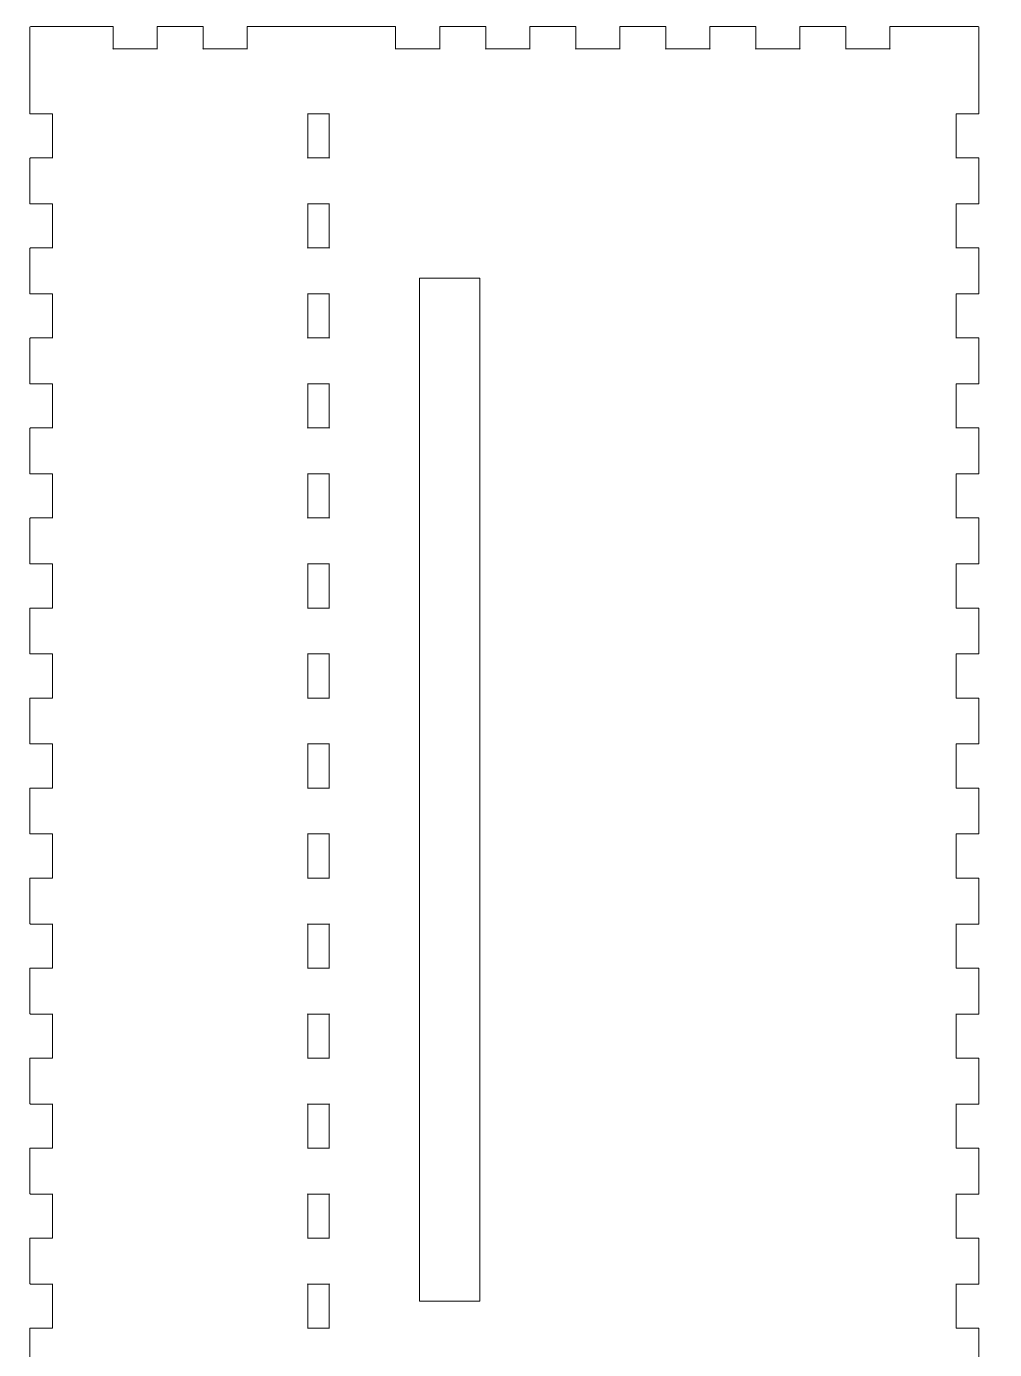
# Model space of a CAD drawing. Header units: millimetres. Extents: x -310 to 351, y -224 to 440.
# Drawn here: x -310 to -105.8, y -63.3 to 215.9 of the extents above; entities that cross this region are included whole.
import ezdxf

# ---------------------------------------------------------------- set-up
doc = ezdxf.new("R2010")
doc.units = ezdxf.units.MM
doc.header["$MEASUREMENT"] = 0
doc.layers.add('Layer 1', color=7, linetype='Continuous')

msp = doc.modelspace()

# ---------------------------------------------------------------- linework, layer by layer
at = {"layer": 'Layer 1', "color": 1, "lineweight": 9}
for points in [[(-309.3008, 215.8271), (-309.3008, 215.8271), (-309.3008, 211.0771), (-309.3008, 211.0771)], [(-309.2008, 215.9271), (-309.2008, 215.9271), (-304.4508, 215.9271), (-304.4508, 215.9271)], [(-250.8008, 215.9271), (-250.8008, 215.9271), (-246.0508, 215.9271), (-246.0508, 215.9271)], [(-113.9508, 215.9271), (-113.9508, 215.9271), (-109.2008, 215.9271), (-109.2008, 215.9271)], [(-227.0799, 162.7803), (-227.0799, 162.7803), (-214.3799, 162.7803), (-214.3799, 162.7803)], [(-227.0799, -53.1197), (-227.0799, -53.1197), (-227.0799, 162.7803), (-227.0799, 162.7803)], [(-214.3799, 162.7803), (-214.3799, 162.7803), (-214.3799, -53.1197), (-214.3799, -53.1197)], [(-214.3799, -53.1197), (-214.3799, -53.1197), (-227.0799, -53.1197), (-227.0799, -53.1197)]]:
    msp.add_open_spline(points, degree=3, dxfattribs=at)
for points, knots in [([(-250.8008, 215.9271), (-250.8008, 215.9271), (-263.3758, 215.9271), (-263.3758, 215.9271), (-263.4308, 215.9271), (-263.4758, 215.8821), (-263.4758, 215.8271), (-263.4758, 215.8271), (-263.4758, 211.1771), (-263.4758, 211.1771), (-263.4758, 211.0771), (-263.3758, 211.1771), (-263.4758, 211.1771), (-263.4758, 211.1771), (-272.7758, 211.1771), (-272.7758, 211.1771), (-272.8758, 211.1771), (-272.7758, 211.0771), (-272.7758, 211.1771), (-272.7758, 211.1771), (-272.7758, 215.8271), (-272.7758, 215.8271), (-272.7758, 215.8821), (-272.8208, 215.9271), (-272.8758, 215.9271), (-272.8758, 215.9271), (-282.3758, 215.9271), (-282.3758, 215.9271), (-282.4308, 215.9271), (-282.4758, 215.8821), (-282.4758, 215.8271), (-282.4758, 215.8271), (-282.4758, 211.1771), (-282.4758, 211.1771), (-282.4758, 211.0771), (-282.3758, 211.1771), (-282.4758, 211.1771), (-282.4758, 211.1771), (-291.7758, 211.1771), (-291.7758, 211.1771), (-291.8758, 211.1771), (-291.7758, 211.0771), (-291.7758, 211.1771), (-291.7758, 211.1771), (-291.7758, 215.8271), (-291.7758, 215.8271), (-291.7758, 215.8821), (-291.8208, 215.9271), (-291.8758, 215.9271), (-291.8758, 215.9271), (-304.4508, 215.9271), (-304.4508, 215.9271)], [0, 0, 0, 0, 0.05882353, 0.05882353, 0.05882353, 0.11764706, 0.11764706, 0.11764706, 0.17647059, 0.17647059, 0.17647059, 0.23529412, 0.23529412, 0.23529412, 0.29411765, 0.29411765, 0.29411765, 0.35294118, 0.35294118, 0.35294118, 0.41176471, 0.41176471, 0.41176471, 0.47058824, 0.47058824, 0.47058824, 0.52941176, 0.52941176, 0.52941176, 0.58823529, 0.58823529, 0.58823529, 0.64705882, 0.64705882, 0.64705882, 0.70588235, 0.70588235, 0.70588235, 0.76470588, 0.76470588, 0.76470588, 0.82352941, 0.82352941, 0.82352941, 0.88235294, 0.88235294, 0.88235294, 0.94117647, 0.94117647, 0.94117647, 1, 1, 1, 1]), ([(-113.9508, 215.9271), (-113.9508, 215.9271), (-127.7508, 215.9271), (-127.7508, 215.9271), (-127.8058, 215.9271), (-127.8508, 215.8821), (-127.8508, 215.8271), (-127.8508, 215.8271), (-127.8508, 211.1771), (-127.8508, 211.1771), (-127.8508, 211.0771), (-127.7508, 211.1771), (-127.8508, 211.1771), (-127.8508, 211.1771), (-137.1508, 211.1771), (-137.1508, 211.1771), (-137.2508, 211.1771), (-137.1508, 211.0771), (-137.1508, 211.1771), (-137.1508, 211.1771), (-137.1508, 215.8271), (-137.1508, 215.8271), (-137.1508, 215.8821), (-137.1958, 215.9271), (-137.2508, 215.9271), (-137.2508, 215.9271), (-146.7508, 215.9271), (-146.7508, 215.9271), (-146.8058, 215.9271), (-146.8508, 215.8821), (-146.8508, 215.8271), (-146.8508, 215.8271), (-146.8508, 211.1771), (-146.8508, 211.1771), (-146.8508, 211.0771), (-146.7508, 211.1771), (-146.8508, 211.1771), (-146.8508, 211.1771), (-156.1508, 211.1771), (-156.1508, 211.1771), (-156.2508, 211.1771), (-156.1508, 211.0771), (-156.1508, 211.1771), (-156.1508, 211.1771), (-156.1508, 215.8271), (-156.1508, 215.8271), (-156.1508, 215.8821), (-156.1958, 215.9271), (-156.2508, 215.9271), (-156.2508, 215.9271), (-165.7508, 215.9271), (-165.7508, 215.9271), (-165.8058, 215.9271), (-165.8508, 215.8821), (-165.8508, 215.8271), (-165.8508, 215.8271), (-165.8508, 211.1771), (-165.8508, 211.1771), (-165.8508, 211.0771), (-165.7508, 211.1771), (-165.8508, 211.1771), (-165.8508, 211.1771), (-175.1508, 211.1771), (-175.1508, 211.1771), (-175.2508, 211.1771), (-175.1508, 211.0771), (-175.1508, 211.1771), (-175.1508, 211.1771), (-175.1508, 215.8271), (-175.1508, 215.8271), (-175.1508, 215.8821), (-175.1958, 215.9271), (-175.2508, 215.9271), (-175.2508, 215.9271), (-184.7508, 215.9271), (-184.7508, 215.9271), (-184.8058, 215.9271), (-184.8508, 215.8821), (-184.8508, 215.8271), (-184.8508, 215.8271), (-184.8508, 211.1771), (-184.8508, 211.1771), (-184.8508, 211.0771), (-184.7508, 211.1771), (-184.8508, 211.1771), (-184.8508, 211.1771), (-194.1508, 211.1771), (-194.1508, 211.1771), (-194.2508, 211.1771), (-194.1508, 211.0771), (-194.1508, 211.1771), (-194.1508, 211.1771), (-194.1508, 215.8271), (-194.1508, 215.8271), (-194.1508, 215.8821), (-194.1958, 215.9271), (-194.2508, 215.9271), (-194.2508, 215.9271), (-203.7508, 215.9271), (-203.7508, 215.9271), (-203.8058, 215.9271), (-203.8508, 215.8821), (-203.8508, 215.8271), (-203.8508, 215.8271), (-203.8508, 211.1771), (-203.8508, 211.1771), (-203.8508, 211.0771), (-203.7508, 211.1771), (-203.8508, 211.1771), (-203.8508, 211.1771), (-213.1508, 211.1771), (-213.1508, 211.1771), (-213.2508, 211.1771), (-213.1508, 211.0771), (-213.1508, 211.1771), (-213.1508, 211.1771), (-213.1508, 215.8271), (-213.1508, 215.8271), (-213.1508, 215.8821), (-213.1958, 215.9271), (-213.2508, 215.9271), (-213.2508, 215.9271), (-222.7508, 215.9271), (-222.7508, 215.9271), (-222.8058, 215.9271), (-222.8508, 215.8821), (-222.8508, 215.8271), (-222.8508, 215.8271), (-222.8508, 211.1771), (-222.8508, 211.1771), (-222.8508, 211.0771), (-222.7508, 211.1771), (-222.8508, 211.1771), (-222.8508, 211.1771), (-232.1508, 211.1771), (-232.1508, 211.1771), (-232.2508, 211.1771), (-232.1508, 211.0771), (-232.1508, 211.1771), (-232.1508, 211.1771), (-232.1508, 215.8271), (-232.1508, 215.8271), (-232.1508, 215.8821), (-232.1958, 215.9271), (-232.2508, 215.9271), (-232.2508, 215.9271), (-246.0508, 215.9271), (-246.0508, 215.9271)], [0, 0, 0, 0, 0.02040816, 0.02040816, 0.02040816, 0.04081633, 0.04081633, 0.04081633, 0.06122449, 0.06122449, 0.06122449, 0.08163265, 0.08163265, 0.08163265, 0.10204082, 0.10204082, 0.10204082, 0.12244898, 0.12244898, 0.12244898, 0.14285714, 0.14285714, 0.14285714, 0.16326531, 0.16326531, 0.16326531, 0.18367347, 0.18367347, 0.18367347, 0.20408163, 0.20408163, 0.20408163, 0.2244898, 0.2244898, 0.2244898, 0.24489796, 0.24489796, 0.24489796, 0.26530612, 0.26530612, 0.26530612, 0.28571429, 0.28571429, 0.28571429, 0.30612245, 0.30612245, 0.30612245, 0.32653061, 0.32653061, 0.32653061, 0.34693878, 0.34693878, 0.34693878, 0.36734694, 0.36734694, 0.36734694, 0.3877551, 0.3877551, 0.3877551, 0.40816327, 0.40816327, 0.40816327, 0.42857143, 0.42857143, 0.42857143, 0.44897959, 0.44897959, 0.44897959, 0.46938776, 0.46938776, 0.46938776, 0.48979592, 0.48979592, 0.48979592, 0.51020408, 0.51020408, 0.51020408, 0.53061224, 0.53061224, 0.53061224, 0.55102041, 0.55102041, 0.55102041, 0.57142857, 0.57142857, 0.57142857, 0.59183673, 0.59183673, 0.59183673, 0.6122449, 0.6122449, 0.6122449, 0.63265306, 0.63265306, 0.63265306, 0.65306122, 0.65306122, 0.65306122, 0.67346939, 0.67346939, 0.67346939, 0.69387755, 0.69387755, 0.69387755, 0.71428571, 0.71428571, 0.71428571, 0.73469388, 0.73469388, 0.73469388, 0.75510204, 0.75510204, 0.75510204, 0.7755102, 0.7755102, 0.7755102, 0.79591837, 0.79591837, 0.79591837, 0.81632653, 0.81632653, 0.81632653, 0.83673469, 0.83673469, 0.83673469, 0.85714286, 0.85714286, 0.85714286, 0.87755102, 0.87755102, 0.87755102, 0.89795918, 0.89795918, 0.89795918, 0.91836735, 0.91836735, 0.91836735, 0.93877551, 0.93877551, 0.93877551, 0.95918367, 0.95918367, 0.95918367, 0.97959184, 0.97959184, 0.97959184, 1, 1, 1, 1]), ([(-109.1008, -91.4229), (-109.1008, -91.4229), (-109.1008, -77.9229), (-109.1008, -77.9229), (-109.1008, -77.8679), (-109.1458, -77.8229), (-109.2008, -77.8229), (-109.2008, -77.8229), (-113.8508, -77.8229), (-113.8508, -77.8229), (-113.9508, -77.8229), (-113.8508, -77.9229), (-113.8508, -77.8229), (-113.8508, -77.8229), (-113.8508, -68.5229), (-113.8508, -68.5229), (-113.8508, -68.4229), (-113.9508, -68.5229), (-113.8508, -68.5229), (-113.8508, -68.5229), (-109.2008, -68.5229), (-109.2008, -68.5229), (-109.1458, -68.5229), (-109.1008, -68.4779), (-109.1008, -68.4229), (-109.1008, -68.4229), (-109.1008, -58.9229), (-109.1008, -58.9229), (-109.1008, -58.8679), (-109.1458, -58.8229), (-109.2008, -58.8229), (-109.2008, -58.8229), (-113.8508, -58.8229), (-113.8508, -58.8229), (-113.9508, -58.8229), (-113.8508, -58.9229), (-113.8508, -58.8229), (-113.8508, -58.8229), (-113.8508, -49.5229), (-113.8508, -49.5229), (-113.8508, -49.4229), (-113.9508, -49.5229), (-113.8508, -49.5229), (-113.8508, -49.5229), (-109.2008, -49.5229), (-109.2008, -49.5229), (-109.1458, -49.5229), (-109.1008, -49.4779), (-109.1008, -49.4229), (-109.1008, -49.4229), (-109.1008, -39.9229), (-109.1008, -39.9229), (-109.1008, -39.8679), (-109.1458, -39.8229), (-109.2008, -39.8229), (-109.2008, -39.8229), (-113.8508, -39.8229), (-113.8508, -39.8229), (-113.9508, -39.8229), (-113.8508, -39.9229), (-113.8508, -39.8229), (-113.8508, -39.8229), (-113.8508, -30.5229), (-113.8508, -30.5229), (-113.8508, -30.4229), (-113.9508, -30.5229), (-113.8508, -30.5229), (-113.8508, -30.5229), (-109.2008, -30.5229), (-109.2008, -30.5229), (-109.1458, -30.5229), (-109.1008, -30.4779), (-109.1008, -30.4229), (-109.1008, -30.4229), (-109.1008, -20.9229), (-109.1008, -20.9229), (-109.1008, -20.8679), (-109.1458, -20.8229), (-109.2008, -20.8229), (-109.2008, -20.8229), (-113.8508, -20.8229), (-113.8508, -20.8229), (-113.9508, -20.8229), (-113.8508, -20.9229), (-113.8508, -20.8229), (-113.8508, -20.8229), (-113.8508, -11.5229), (-113.8508, -11.5229), (-113.8508, -11.4229), (-113.9508, -11.5229), (-113.8508, -11.5229), (-113.8508, -11.5229), (-109.2008, -11.5229), (-109.2008, -11.5229), (-109.1458, -11.5229), (-109.1008, -11.4779), (-109.1008, -11.4229), (-109.1008, -11.4229), (-109.1008, -1.9229), (-109.1008, -1.9229), (-109.1008, -1.8679), (-109.1458, -1.8229), (-109.2008, -1.8229), (-109.2008, -1.8229), (-113.8508, -1.8229), (-113.8508, -1.8229), (-113.9508, -1.8229), (-113.8508, -1.9229), (-113.8508, -1.8229), (-113.8508, -1.8229), (-113.8508, 7.4771), (-113.8508, 7.4771), (-113.8508, 7.5771), (-113.9508, 7.4771), (-113.8508, 7.4771), (-113.8508, 7.4771), (-109.2008, 7.4771), (-109.2008, 7.4771), (-109.1458, 7.4771), (-109.1008, 7.5221), (-109.1008, 7.5771), (-109.1008, 7.5771), (-109.1008, 17.0771), (-109.1008, 17.0771), (-109.1008, 17.1321), (-109.1458, 17.1771), (-109.2008, 17.1771), (-109.2008, 17.1771), (-113.8508, 17.1771), (-113.8508, 17.1771), (-113.9508, 17.1771), (-113.8508, 17.0771), (-113.8508, 17.1771), (-113.8508, 17.1771), (-113.8508, 26.4771), (-113.8508, 26.4771), (-113.8508, 26.5771), (-113.9508, 26.4771), (-113.8508, 26.4771), (-113.8508, 26.4771), (-109.2008, 26.4771), (-109.2008, 26.4771), (-109.1458, 26.4771), (-109.1008, 26.5221), (-109.1008, 26.5771), (-109.1008, 26.5771), (-109.1008, 36.0771), (-109.1008, 36.0771), (-109.1008, 36.1321), (-109.1458, 36.1771), (-109.2008, 36.1771), (-109.2008, 36.1771), (-113.8508, 36.1771), (-113.8508, 36.1771), (-113.9508, 36.1771), (-113.8508, 36.0771), (-113.8508, 36.1771), (-113.8508, 36.1771), (-113.8508, 45.4771), (-113.8508, 45.4771), (-113.8508, 45.5771), (-113.9508, 45.4771), (-113.8508, 45.4771), (-113.8508, 45.4771), (-109.2008, 45.4771), (-109.2008, 45.4771), (-109.1458, 45.4771), (-109.1008, 45.5221), (-109.1008, 45.5771), (-109.1008, 45.5771), (-109.1008, 55.0771), (-109.1008, 55.0771), (-109.1008, 55.1321), (-109.1458, 55.1771), (-109.2008, 55.1771), (-109.2008, 55.1771), (-113.8508, 55.1771), (-113.8508, 55.1771), (-113.9508, 55.1771), (-113.8508, 55.0771), (-113.8508, 55.1771), (-113.8508, 55.1771), (-113.8508, 64.4771), (-113.8508, 64.4771), (-113.8508, 64.5771), (-113.9508, 64.4771), (-113.8508, 64.4771), (-113.8508, 64.4771), (-109.2008, 64.4771), (-109.2008, 64.4771), (-109.1458, 64.4771), (-109.1008, 64.5221), (-109.1008, 64.5771), (-109.1008, 64.5771), (-109.1008, 74.0771), (-109.1008, 74.0771), (-109.1008, 74.1321), (-109.1458, 74.1771), (-109.2008, 74.1771), (-109.2008, 74.1771), (-113.8508, 74.1771), (-113.8508, 74.1771), (-113.9508, 74.1771), (-113.8508, 74.0771), (-113.8508, 74.1771), (-113.8508, 74.1771), (-113.8508, 83.4771), (-113.8508, 83.4771), (-113.8508, 83.5771), (-113.9508, 83.4771), (-113.8508, 83.4771), (-113.8508, 83.4771), (-109.2008, 83.4771), (-109.2008, 83.4771), (-109.1458, 83.4771), (-109.1008, 83.5221), (-109.1008, 83.5771), (-109.1008, 83.5771), (-109.1008, 93.0771), (-109.1008, 93.0771), (-109.1008, 93.1321), (-109.1458, 93.1771), (-109.2008, 93.1771), (-109.2008, 93.1771), (-113.8508, 93.1771), (-113.8508, 93.1771), (-113.9508, 93.1771), (-113.8508, 93.0771), (-113.8508, 93.1771), (-113.8508, 93.1771), (-113.8508, 102.4771), (-113.8508, 102.4771), (-113.8508, 102.5771), (-113.9508, 102.4771), (-113.8508, 102.4771), (-113.8508, 102.4771), (-109.2008, 102.4771), (-109.2008, 102.4771), (-109.1458, 102.4771), (-109.1008, 102.5221), (-109.1008, 102.5771), (-109.1008, 102.5771), (-109.1008, 112.0771), (-109.1008, 112.0771), (-109.1008, 112.1321), (-109.1458, 112.1771), (-109.2008, 112.1771), (-109.2008, 112.1771), (-113.8508, 112.1771), (-113.8508, 112.1771), (-113.9508, 112.1771), (-113.8508, 112.0771), (-113.8508, 112.1771), (-113.8508, 112.1771), (-113.8508, 121.4771), (-113.8508, 121.4771), (-113.8508, 121.5771), (-113.9508, 121.4771), (-113.8508, 121.4771), (-113.8508, 121.4771), (-109.2008, 121.4771), (-109.2008, 121.4771), (-109.1458, 121.4771), (-109.1008, 121.5221), (-109.1008, 121.5771), (-109.1008, 121.5771), (-109.1008, 131.0771), (-109.1008, 131.0771), (-109.1008, 131.1321), (-109.1458, 131.1771), (-109.2008, 131.1771), (-109.2008, 131.1771), (-113.8508, 131.1771), (-113.8508, 131.1771), (-113.9508, 131.1771), (-113.8508, 131.0771), (-113.8508, 131.1771), (-113.8508, 131.1771), (-113.8508, 140.4771), (-113.8508, 140.4771), (-113.8508, 140.5771), (-113.9508, 140.4771), (-113.8508, 140.4771), (-113.8508, 140.4771), (-109.2008, 140.4771), (-109.2008, 140.4771), (-109.1458, 140.4771), (-109.1008, 140.5221), (-109.1008, 140.5771), (-109.1008, 140.5771), (-109.1008, 150.0771), (-109.1008, 150.0771), (-109.1008, 150.1321), (-109.1458, 150.1771), (-109.2008, 150.1771), (-109.2008, 150.1771), (-113.8508, 150.1771), (-113.8508, 150.1771), (-113.9508, 150.1771), (-113.8508, 150.0771), (-113.8508, 150.1771), (-113.8508, 150.1771), (-113.8508, 159.4771), (-113.8508, 159.4771), (-113.8508, 159.5771), (-113.9508, 159.4771), (-113.8508, 159.4771), (-113.8508, 159.4771), (-109.2008, 159.4771), (-109.2008, 159.4771), (-109.1458, 159.4771), (-109.1008, 159.5221), (-109.1008, 159.5771), (-109.1008, 159.5771), (-109.1008, 169.0771), (-109.1008, 169.0771), (-109.1008, 169.1321), (-109.1458, 169.1771), (-109.2008, 169.1771), (-109.2008, 169.1771), (-113.8508, 169.1771), (-113.8508, 169.1771), (-113.9508, 169.1771), (-113.8508, 169.0771), (-113.8508, 169.1771), (-113.8508, 169.1771), (-113.8508, 178.4771), (-113.8508, 178.4771), (-113.8508, 178.5771), (-113.9508, 178.4771), (-113.8508, 178.4771), (-113.8508, 178.4771), (-109.2008, 178.4771), (-109.2008, 178.4771), (-109.1458, 178.4771), (-109.1008, 178.5221), (-109.1008, 178.5771), (-109.1008, 178.5771), (-109.1008, 188.0771), (-109.1008, 188.0771), (-109.1008, 188.1321), (-109.1458, 188.1771), (-109.2008, 188.1771), (-109.2008, 188.1771), (-113.8508, 188.1771), (-113.8508, 188.1771), (-113.9508, 188.1771), (-113.8508, 188.0771), (-113.8508, 188.1771), (-113.8508, 188.1771), (-113.8508, 197.4771), (-113.8508, 197.4771), (-113.8508, 197.5771), (-113.9508, 197.4771), (-113.8508, 197.4771), (-113.8508, 197.4771), (-109.2008, 197.4771), (-109.2008, 197.4771), (-109.1458, 197.4771), (-109.1008, 197.5221), (-109.1008, 197.5771), (-109.1008, 197.5771), (-109.1008, 211.0771), (-109.1008, 211.0771), (-109.1008, 211.0771), (-109.1008, 215.8271), (-109.1008, 215.8271)], [0, 0, 0, 0, 0.00819672, 0.00819672, 0.00819672, 0.01639344, 0.01639344, 0.01639344, 0.02459016, 0.02459016, 0.02459016, 0.03278689, 0.03278689, 0.03278689, 0.04098361, 0.04098361, 0.04098361, 0.04918033, 0.04918033, 0.04918033, 0.05737705, 0.05737705, 0.05737705, 0.06557377, 0.06557377, 0.06557377, 0.07377049, 0.07377049, 0.07377049, 0.08196721, 0.08196721, 0.08196721, 0.09016393, 0.09016393, 0.09016393, 0.09836066, 0.09836066, 0.09836066, 0.10655738, 0.10655738, 0.10655738, 0.1147541, 0.1147541, 0.1147541, 0.12295082, 0.12295082, 0.12295082, 0.13114754, 0.13114754, 0.13114754, 0.13934426, 0.13934426, 0.13934426, 0.14754098, 0.14754098, 0.14754098, 0.1557377, 0.1557377, 0.1557377, 0.16393443, 0.16393443, 0.16393443, 0.17213115, 0.17213115, 0.17213115, 0.18032787, 0.18032787, 0.18032787, 0.18852459, 0.18852459, 0.18852459, 0.19672131, 0.19672131, 0.19672131, 0.20491803, 0.20491803, 0.20491803, 0.21311475, 0.21311475, 0.21311475, 0.22131148, 0.22131148, 0.22131148, 0.2295082, 0.2295082, 0.2295082, 0.23770492, 0.23770492, 0.23770492, 0.24590164, 0.24590164, 0.24590164, 0.25409836, 0.25409836, 0.25409836, 0.26229508, 0.26229508, 0.26229508, 0.2704918, 0.2704918, 0.2704918, 0.27868852, 0.27868852, 0.27868852, 0.28688525, 0.28688525, 0.28688525, 0.29508197, 0.29508197, 0.29508197, 0.30327869, 0.30327869, 0.30327869, 0.31147541, 0.31147541, 0.31147541, 0.31967213, 0.31967213, 0.31967213, 0.32786885, 0.32786885, 0.32786885, 0.33606557, 0.33606557, 0.33606557, 0.3442623, 0.3442623, 0.3442623, 0.35245902, 0.35245902, 0.35245902, 0.36065574, 0.36065574, 0.36065574, 0.36885246, 0.36885246, 0.36885246, 0.37704918, 0.37704918, 0.37704918, 0.3852459, 0.3852459, 0.3852459, 0.39344262, 0.39344262, 0.39344262, 0.40163934, 0.40163934, 0.40163934, 0.40983607, 0.40983607, 0.40983607, 0.41803279, 0.41803279, 0.41803279, 0.42622951, 0.42622951, 0.42622951, 0.43442623, 0.43442623, 0.43442623, 0.44262295, 0.44262295, 0.44262295, 0.45081967, 0.45081967, 0.45081967, 0.45901639, 0.45901639, 0.45901639, 0.46721311, 0.46721311, 0.46721311, 0.47540984, 0.47540984, 0.47540984, 0.48360656, 0.48360656, 0.48360656, 0.49180328, 0.49180328, 0.49180328, 0.5, 0.5, 0.5, 0.50819672, 0.50819672, 0.50819672, 0.51639344, 0.51639344, 0.51639344, 0.52459016, 0.52459016, 0.52459016, 0.53278689, 0.53278689, 0.53278689, 0.54098361, 0.54098361, 0.54098361, 0.54918033, 0.54918033, 0.54918033, 0.55737705, 0.55737705, 0.55737705, 0.56557377, 0.56557377, 0.56557377, 0.57377049, 0.57377049, 0.57377049, 0.58196721, 0.58196721, 0.58196721, 0.59016393, 0.59016393, 0.59016393, 0.59836066, 0.59836066, 0.59836066, 0.60655738, 0.60655738, 0.60655738, 0.6147541, 0.6147541, 0.6147541, 0.62295082, 0.62295082, 0.62295082, 0.63114754, 0.63114754, 0.63114754, 0.63934426, 0.63934426, 0.63934426, 0.64754098, 0.64754098, 0.64754098, 0.6557377, 0.6557377, 0.6557377, 0.66393443, 0.66393443, 0.66393443, 0.67213115, 0.67213115, 0.67213115, 0.68032787, 0.68032787, 0.68032787, 0.68852459, 0.68852459, 0.68852459, 0.69672131, 0.69672131, 0.69672131, 0.70491803, 0.70491803, 0.70491803, 0.71311475, 0.71311475, 0.71311475, 0.72131148, 0.72131148, 0.72131148, 0.7295082, 0.7295082, 0.7295082, 0.73770492, 0.73770492, 0.73770492, 0.74590164, 0.74590164, 0.74590164, 0.75409836, 0.75409836, 0.75409836, 0.76229508, 0.76229508, 0.76229508, 0.7704918, 0.7704918, 0.7704918, 0.77868852, 0.77868852, 0.77868852, 0.78688525, 0.78688525, 0.78688525, 0.79508197, 0.79508197, 0.79508197, 0.80327869, 0.80327869, 0.80327869, 0.81147541, 0.81147541, 0.81147541, 0.81967213, 0.81967213, 0.81967213, 0.82786885, 0.82786885, 0.82786885, 0.83606557, 0.83606557, 0.83606557, 0.8442623, 0.8442623, 0.8442623, 0.85245902, 0.85245902, 0.85245902, 0.86065574, 0.86065574, 0.86065574, 0.86885246, 0.86885246, 0.86885246, 0.87704918, 0.87704918, 0.87704918, 0.8852459, 0.8852459, 0.8852459, 0.89344262, 0.89344262, 0.89344262, 0.90163934, 0.90163934, 0.90163934, 0.90983607, 0.90983607, 0.90983607, 0.91803279, 0.91803279, 0.91803279, 0.92622951, 0.92622951, 0.92622951, 0.93442623, 0.93442623, 0.93442623, 0.94262295, 0.94262295, 0.94262295, 0.95081967, 0.95081967, 0.95081967, 0.95901639, 0.95901639, 0.95901639, 0.96721311, 0.96721311, 0.96721311, 0.97540984, 0.97540984, 0.97540984, 0.98360656, 0.98360656, 0.98360656, 0.99180328, 0.99180328, 0.99180328, 1, 1, 1, 1]), ([(-309.3008, 211.0771), (-309.3008, 211.0771), (-309.3008, 197.5771), (-309.3008, 197.5771), (-309.3008, 197.5221), (-309.2558, 197.4771), (-309.2008, 197.4771), (-309.2008, 197.4771), (-304.5508, 197.4771), (-304.5508, 197.4771), (-304.4508, 197.4771), (-304.5508, 197.5771), (-304.5508, 197.4771), (-304.5508, 197.4771), (-304.5508, 188.1771), (-304.5508, 188.1771), (-304.5508, 188.0771), (-304.4508, 188.1771), (-304.5508, 188.1771), (-304.5508, 188.1771), (-309.2008, 188.1771), (-309.2008, 188.1771), (-309.2558, 188.1771), (-309.3008, 188.1321), (-309.3008, 188.0771), (-309.3008, 188.0771), (-309.3008, 178.5771), (-309.3008, 178.5771), (-309.3008, 178.5221), (-309.2558, 178.4771), (-309.2008, 178.4771), (-309.2008, 178.4771), (-304.5508, 178.4771), (-304.5508, 178.4771), (-304.4508, 178.4771), (-304.5508, 178.5771), (-304.5508, 178.4771), (-304.5508, 178.4771), (-304.5508, 169.1771), (-304.5508, 169.1771), (-304.5508, 169.0771), (-304.4508, 169.1771), (-304.5508, 169.1771), (-304.5508, 169.1771), (-309.2008, 169.1771), (-309.2008, 169.1771), (-309.2558, 169.1771), (-309.3008, 169.1321), (-309.3008, 169.0771), (-309.3008, 169.0771), (-309.3008, 159.5771), (-309.3008, 159.5771), (-309.3008, 159.5221), (-309.2558, 159.4771), (-309.2008, 159.4771), (-309.2008, 159.4771), (-304.5508, 159.4771), (-304.5508, 159.4771), (-304.4508, 159.4771), (-304.5508, 159.5771), (-304.5508, 159.4771), (-304.5508, 159.4771), (-304.5508, 150.1771), (-304.5508, 150.1771), (-304.5508, 150.0771), (-304.4508, 150.1771), (-304.5508, 150.1771), (-304.5508, 150.1771), (-309.2008, 150.1771), (-309.2008, 150.1771), (-309.2558, 150.1771), (-309.3008, 150.1321), (-309.3008, 150.0771), (-309.3008, 150.0771), (-309.3008, 140.5771), (-309.3008, 140.5771), (-309.3008, 140.5221), (-309.2558, 140.4771), (-309.2008, 140.4771), (-309.2008, 140.4771), (-304.5508, 140.4771), (-304.5508, 140.4771), (-304.4508, 140.4771), (-304.5508, 140.5771), (-304.5508, 140.4771), (-304.5508, 140.4771), (-304.5508, 131.1771), (-304.5508, 131.1771), (-304.5508, 131.0771), (-304.4508, 131.1771), (-304.5508, 131.1771), (-304.5508, 131.1771), (-309.2008, 131.1771), (-309.2008, 131.1771), (-309.2558, 131.1771), (-309.3008, 131.1321), (-309.3008, 131.0771), (-309.3008, 131.0771), (-309.3008, 121.5771), (-309.3008, 121.5771), (-309.3008, 121.5221), (-309.2558, 121.4771), (-309.2008, 121.4771), (-309.2008, 121.4771), (-304.5508, 121.4771), (-304.5508, 121.4771), (-304.4508, 121.4771), (-304.5508, 121.5771), (-304.5508, 121.4771), (-304.5508, 121.4771), (-304.5508, 112.1771), (-304.5508, 112.1771), (-304.5508, 112.0771), (-304.4508, 112.1771), (-304.5508, 112.1771), (-304.5508, 112.1771), (-309.2008, 112.1771), (-309.2008, 112.1771), (-309.2558, 112.1771), (-309.3008, 112.1321), (-309.3008, 112.0771), (-309.3008, 112.0771), (-309.3008, 102.5771), (-309.3008, 102.5771), (-309.3008, 102.5221), (-309.2558, 102.4771), (-309.2008, 102.4771), (-309.2008, 102.4771), (-304.5508, 102.4771), (-304.5508, 102.4771), (-304.4508, 102.4771), (-304.5508, 102.5771), (-304.5508, 102.4771), (-304.5508, 102.4771), (-304.5508, 93.1771), (-304.5508, 93.1771), (-304.5508, 93.0771), (-304.4508, 93.1771), (-304.5508, 93.1771), (-304.5508, 93.1771), (-309.2008, 93.1771), (-309.2008, 93.1771), (-309.2558, 93.1771), (-309.3008, 93.1321), (-309.3008, 93.0771), (-309.3008, 93.0771), (-309.3008, 83.5771), (-309.3008, 83.5771), (-309.3008, 83.5221), (-309.2558, 83.4771), (-309.2008, 83.4771), (-309.2008, 83.4771), (-304.5508, 83.4771), (-304.5508, 83.4771), (-304.4508, 83.4771), (-304.5508, 83.5771), (-304.5508, 83.4771), (-304.5508, 83.4771), (-304.5508, 74.1771), (-304.5508, 74.1771), (-304.5508, 74.0771), (-304.4508, 74.1771), (-304.5508, 74.1771), (-304.5508, 74.1771), (-309.2008, 74.1771), (-309.2008, 74.1771), (-309.2558, 74.1771), (-309.3008, 74.1321), (-309.3008, 74.0771), (-309.3008, 74.0771), (-309.3008, 64.5771), (-309.3008, 64.5771), (-309.3008, 64.5221), (-309.2558, 64.4771), (-309.2008, 64.4771), (-309.2008, 64.4771), (-304.5508, 64.4771), (-304.5508, 64.4771), (-304.4508, 64.4771), (-304.5508, 64.5771), (-304.5508, 64.4771), (-304.5508, 64.4771), (-304.5508, 55.1771), (-304.5508, 55.1771), (-304.5508, 55.0771), (-304.4508, 55.1771), (-304.5508, 55.1771), (-304.5508, 55.1771), (-309.2008, 55.1771), (-309.2008, 55.1771), (-309.2558, 55.1771), (-309.3008, 55.1321), (-309.3008, 55.0771), (-309.3008, 55.0771), (-309.3008, 45.5771), (-309.3008, 45.5771), (-309.3008, 45.5221), (-309.2558, 45.4771), (-309.2008, 45.4771), (-309.2008, 45.4771), (-304.5508, 45.4771), (-304.5508, 45.4771), (-304.4508, 45.4771), (-304.5508, 45.5771), (-304.5508, 45.4771), (-304.5508, 45.4771), (-304.5508, 36.1771), (-304.5508, 36.1771), (-304.5508, 36.0771), (-304.4508, 36.1771), (-304.5508, 36.1771), (-304.5508, 36.1771), (-309.2008, 36.1771), (-309.2008, 36.1771), (-309.2558, 36.1771), (-309.3008, 36.1321), (-309.3008, 36.0771), (-309.3008, 36.0771), (-309.3008, 26.5771), (-309.3008, 26.5771), (-309.3008, 26.5221), (-309.2558, 26.4771), (-309.2008, 26.4771), (-309.2008, 26.4771), (-304.5508, 26.4771), (-304.5508, 26.4771), (-304.4508, 26.4771), (-304.5508, 26.5771), (-304.5508, 26.4771), (-304.5508, 26.4771), (-304.5508, 17.1771), (-304.5508, 17.1771), (-304.5508, 17.0771), (-304.4508, 17.1771), (-304.5508, 17.1771), (-304.5508, 17.1771), (-309.2008, 17.1771), (-309.2008, 17.1771), (-309.2558, 17.1771), (-309.3008, 17.1321), (-309.3008, 17.0771), (-309.3008, 17.0771), (-309.3008, 7.5771), (-309.3008, 7.5771), (-309.3008, 7.5221), (-309.2558, 7.4771), (-309.2008, 7.4771), (-309.2008, 7.4771), (-304.5508, 7.4771), (-304.5508, 7.4771), (-304.4508, 7.4771), (-304.5508, 7.5771), (-304.5508, 7.4771), (-304.5508, 7.4771), (-304.5508, -1.8229), (-304.5508, -1.8229), (-304.5508, -1.9229), (-304.4508, -1.8229), (-304.5508, -1.8229), (-304.5508, -1.8229), (-309.2008, -1.8229), (-309.2008, -1.8229), (-309.2558, -1.8229), (-309.3008, -1.8679), (-309.3008, -1.9229), (-309.3008, -1.9229), (-309.3008, -11.4229), (-309.3008, -11.4229), (-309.3008, -11.4779), (-309.2558, -11.5229), (-309.2008, -11.5229), (-309.2008, -11.5229), (-304.5508, -11.5229), (-304.5508, -11.5229), (-304.4508, -11.5229), (-304.5508, -11.4229), (-304.5508, -11.5229), (-304.5508, -11.5229), (-304.5508, -20.8229), (-304.5508, -20.8229), (-304.5508, -20.9229), (-304.4508, -20.8229), (-304.5508, -20.8229), (-304.5508, -20.8229), (-309.2008, -20.8229), (-309.2008, -20.8229), (-309.2558, -20.8229), (-309.3008, -20.8679), (-309.3008, -20.9229), (-309.3008, -20.9229), (-309.3008, -30.4229), (-309.3008, -30.4229), (-309.3008, -30.4779), (-309.2558, -30.5229), (-309.2008, -30.5229), (-309.2008, -30.5229), (-304.5508, -30.5229), (-304.5508, -30.5229), (-304.4508, -30.5229), (-304.5508, -30.4229), (-304.5508, -30.5229), (-304.5508, -30.5229), (-304.5508, -39.8229), (-304.5508, -39.8229), (-304.5508, -39.9229), (-304.4508, -39.8229), (-304.5508, -39.8229), (-304.5508, -39.8229), (-309.2008, -39.8229), (-309.2008, -39.8229), (-309.2558, -39.8229), (-309.3008, -39.8679), (-309.3008, -39.9229), (-309.3008, -39.9229), (-309.3008, -49.4229), (-309.3008, -49.4229), (-309.3008, -49.4779), (-309.2558, -49.5229), (-309.2008, -49.5229), (-309.2008, -49.5229), (-304.5508, -49.5229), (-304.5508, -49.5229), (-304.4508, -49.5229), (-304.5508, -49.4229), (-304.5508, -49.5229), (-304.5508, -49.5229), (-304.5508, -58.8229), (-304.5508, -58.8229), (-304.5508, -58.9229), (-304.4508, -58.8229), (-304.5508, -58.8229), (-304.5508, -58.8229), (-309.2008, -58.8229), (-309.2008, -58.8229), (-309.2558, -58.8229), (-309.3008, -58.8679), (-309.3008, -58.9229), (-309.3008, -58.9229), (-309.3008, -68.4229), (-309.3008, -68.4229), (-309.3008, -68.4779), (-309.2558, -68.5229), (-309.2008, -68.5229), (-309.2008, -68.5229), (-304.5508, -68.5229), (-304.5508, -68.5229), (-304.4508, -68.5229), (-304.5508, -68.4229), (-304.5508, -68.5229), (-304.5508, -68.5229), (-304.5508, -77.8229), (-304.5508, -77.8229), (-304.5508, -77.9229), (-304.4508, -77.8229), (-304.5508, -77.8229), (-304.5508, -77.8229), (-309.2008, -77.8229), (-309.2008, -77.8229), (-309.2558, -77.8229), (-309.3008, -77.8679), (-309.3008, -77.9229), (-309.3008, -77.9229), (-309.3008, -91.4229), (-309.3008, -91.4229)], [0, 0, 0, 0, 0.00826446, 0.00826446, 0.00826446, 0.01652893, 0.01652893, 0.01652893, 0.02479339, 0.02479339, 0.02479339, 0.03305785, 0.03305785, 0.03305785, 0.04132231, 0.04132231, 0.04132231, 0.04958678, 0.04958678, 0.04958678, 0.05785124, 0.05785124, 0.05785124, 0.0661157, 0.0661157, 0.0661157, 0.07438017, 0.07438017, 0.07438017, 0.08264463, 0.08264463, 0.08264463, 0.09090909, 0.09090909, 0.09090909, 0.09917355, 0.09917355, 0.09917355, 0.10743802, 0.10743802, 0.10743802, 0.11570248, 0.11570248, 0.11570248, 0.12396694, 0.12396694, 0.12396694, 0.1322314, 0.1322314, 0.1322314, 0.14049587, 0.14049587, 0.14049587, 0.14876033, 0.14876033, 0.14876033, 0.15702479, 0.15702479, 0.15702479, 0.16528926, 0.16528926, 0.16528926, 0.17355372, 0.17355372, 0.17355372, 0.18181818, 0.18181818, 0.18181818, 0.19008264, 0.19008264, 0.19008264, 0.19834711, 0.19834711, 0.19834711, 0.20661157, 0.20661157, 0.20661157, 0.21487603, 0.21487603, 0.21487603, 0.2231405, 0.2231405, 0.2231405, 0.23140496, 0.23140496, 0.23140496, 0.23966942, 0.23966942, 0.23966942, 0.24793388, 0.24793388, 0.24793388, 0.25619835, 0.25619835, 0.25619835, 0.26446281, 0.26446281, 0.26446281, 0.27272727, 0.27272727, 0.27272727, 0.28099174, 0.28099174, 0.28099174, 0.2892562, 0.2892562, 0.2892562, 0.29752066, 0.29752066, 0.29752066, 0.30578512, 0.30578512, 0.30578512, 0.31404959, 0.31404959, 0.31404959, 0.32231405, 0.32231405, 0.32231405, 0.33057851, 0.33057851, 0.33057851, 0.33884298, 0.33884298, 0.33884298, 0.34710744, 0.34710744, 0.34710744, 0.3553719, 0.3553719, 0.3553719, 0.36363636, 0.36363636, 0.36363636, 0.37190083, 0.37190083, 0.37190083, 0.38016529, 0.38016529, 0.38016529, 0.38842975, 0.38842975, 0.38842975, 0.39669421, 0.39669421, 0.39669421, 0.40495868, 0.40495868, 0.40495868, 0.41322314, 0.41322314, 0.41322314, 0.4214876, 0.4214876, 0.4214876, 0.42975207, 0.42975207, 0.42975207, 0.43801653, 0.43801653, 0.43801653, 0.44628099, 0.44628099, 0.44628099, 0.45454545, 0.45454545, 0.45454545, 0.46280992, 0.46280992, 0.46280992, 0.47107438, 0.47107438, 0.47107438, 0.47933884, 0.47933884, 0.47933884, 0.48760331, 0.48760331, 0.48760331, 0.49586777, 0.49586777, 0.49586777, 0.50413223, 0.50413223, 0.50413223, 0.51239669, 0.51239669, 0.51239669, 0.52066116, 0.52066116, 0.52066116, 0.52892562, 0.52892562, 0.52892562, 0.53719008, 0.53719008, 0.53719008, 0.54545455, 0.54545455, 0.54545455, 0.55371901, 0.55371901, 0.55371901, 0.56198347, 0.56198347, 0.56198347, 0.57024793, 0.57024793, 0.57024793, 0.5785124, 0.5785124, 0.5785124, 0.58677686, 0.58677686, 0.58677686, 0.59504132, 0.59504132, 0.59504132, 0.60330579, 0.60330579, 0.60330579, 0.61157025, 0.61157025, 0.61157025, 0.61983471, 0.61983471, 0.61983471, 0.62809917, 0.62809917, 0.62809917, 0.63636364, 0.63636364, 0.63636364, 0.6446281, 0.6446281, 0.6446281, 0.65289256, 0.65289256, 0.65289256, 0.66115702, 0.66115702, 0.66115702, 0.66942149, 0.66942149, 0.66942149, 0.67768595, 0.67768595, 0.67768595, 0.68595041, 0.68595041, 0.68595041, 0.69421488, 0.69421488, 0.69421488, 0.70247934, 0.70247934, 0.70247934, 0.7107438, 0.7107438, 0.7107438, 0.71900826, 0.71900826, 0.71900826, 0.72727273, 0.72727273, 0.72727273, 0.73553719, 0.73553719, 0.73553719, 0.74380165, 0.74380165, 0.74380165, 0.75206612, 0.75206612, 0.75206612, 0.76033058, 0.76033058, 0.76033058, 0.76859504, 0.76859504, 0.76859504, 0.7768595, 0.7768595, 0.7768595, 0.78512397, 0.78512397, 0.78512397, 0.79338843, 0.79338843, 0.79338843, 0.80165289, 0.80165289, 0.80165289, 0.80991736, 0.80991736, 0.80991736, 0.81818182, 0.81818182, 0.81818182, 0.82644628, 0.82644628, 0.82644628, 0.83471074, 0.83471074, 0.83471074, 0.84297521, 0.84297521, 0.84297521, 0.85123967, 0.85123967, 0.85123967, 0.85950413, 0.85950413, 0.85950413, 0.8677686, 0.8677686, 0.8677686, 0.87603306, 0.87603306, 0.87603306, 0.88429752, 0.88429752, 0.88429752, 0.89256198, 0.89256198, 0.89256198, 0.90082645, 0.90082645, 0.90082645, 0.90909091, 0.90909091, 0.90909091, 0.91735537, 0.91735537, 0.91735537, 0.92561983, 0.92561983, 0.92561983, 0.9338843, 0.9338843, 0.9338843, 0.94214876, 0.94214876, 0.94214876, 0.95041322, 0.95041322, 0.95041322, 0.95867769, 0.95867769, 0.95867769, 0.96694215, 0.96694215, 0.96694215, 0.97520661, 0.97520661, 0.97520661, 0.98347107, 0.98347107, 0.98347107, 0.99173554, 0.99173554, 0.99173554, 1, 1, 1, 1]), ([(-246.1508, 192.8271), (-246.1508, 192.8271), (-246.1508, 188.1771), (-246.1508, 188.1771), (-246.1508, 188.0771), (-246.0508, 188.1771), (-246.1508, 188.1771), (-246.1508, 188.1771), (-250.7008, 188.1771), (-250.7008, 188.1771), (-250.8008, 188.1771), (-250.7008, 188.0771), (-250.7008, 188.1771), (-250.7008, 188.1771), (-250.7008, 197.4771), (-250.7008, 197.4771), (-250.7008, 197.5771), (-250.8008, 197.4771), (-250.7008, 197.4771), (-250.7008, 197.4771), (-246.1508, 197.4771), (-246.1508, 197.4771), (-246.0508, 197.4771), (-246.1508, 197.5771), (-246.1508, 197.4771), (-246.1508, 197.4771), (-246.1508, 192.8271), (-246.1508, 192.8271)], [0, 0, 0, 0, 0.11111111, 0.11111111, 0.11111111, 0.22222222, 0.22222222, 0.22222222, 0.33333333, 0.33333333, 0.33333333, 0.44444444, 0.44444444, 0.44444444, 0.55555556, 0.55555556, 0.55555556, 0.66666667, 0.66666667, 0.66666667, 0.77777778, 0.77777778, 0.77777778, 0.88888889, 0.88888889, 0.88888889, 1, 1, 1, 1]), ([(-246.1508, 173.8271), (-246.1508, 173.8271), (-246.1508, 169.1771), (-246.1508, 169.1771), (-246.1508, 169.0771), (-246.0508, 169.1771), (-246.1508, 169.1771), (-246.1508, 169.1771), (-250.7008, 169.1771), (-250.7008, 169.1771), (-250.8008, 169.1771), (-250.7008, 169.0771), (-250.7008, 169.1771), (-250.7008, 169.1771), (-250.7008, 178.4771), (-250.7008, 178.4771), (-250.7008, 178.5771), (-250.8008, 178.4771), (-250.7008, 178.4771), (-250.7008, 178.4771), (-246.1508, 178.4771), (-246.1508, 178.4771), (-246.0508, 178.4771), (-246.1508, 178.5771), (-246.1508, 178.4771), (-246.1508, 178.4771), (-246.1508, 173.8271), (-246.1508, 173.8271)], [0, 0, 0, 0, 0.11111111, 0.11111111, 0.11111111, 0.22222222, 0.22222222, 0.22222222, 0.33333333, 0.33333333, 0.33333333, 0.44444444, 0.44444444, 0.44444444, 0.55555556, 0.55555556, 0.55555556, 0.66666667, 0.66666667, 0.66666667, 0.77777778, 0.77777778, 0.77777778, 0.88888889, 0.88888889, 0.88888889, 1, 1, 1, 1]), ([(-246.1508, 154.8271), (-246.1508, 154.8271), (-246.1508, 150.1771), (-246.1508, 150.1771), (-246.1508, 150.0771), (-246.0508, 150.1771), (-246.1508, 150.1771), (-246.1508, 150.1771), (-250.7008, 150.1771), (-250.7008, 150.1771), (-250.8008, 150.1771), (-250.7008, 150.0771), (-250.7008, 150.1771), (-250.7008, 150.1771), (-250.7008, 159.4771), (-250.7008, 159.4771), (-250.7008, 159.5771), (-250.8008, 159.4771), (-250.7008, 159.4771), (-250.7008, 159.4771), (-246.1508, 159.4771), (-246.1508, 159.4771), (-246.0508, 159.4771), (-246.1508, 159.5771), (-246.1508, 159.4771), (-246.1508, 159.4771), (-246.1508, 154.8271), (-246.1508, 154.8271)], [0, 0, 0, 0, 0.11111111, 0.11111111, 0.11111111, 0.22222222, 0.22222222, 0.22222222, 0.33333333, 0.33333333, 0.33333333, 0.44444444, 0.44444444, 0.44444444, 0.55555556, 0.55555556, 0.55555556, 0.66666667, 0.66666667, 0.66666667, 0.77777778, 0.77777778, 0.77777778, 0.88888889, 0.88888889, 0.88888889, 1, 1, 1, 1]), ([(-246.1508, 135.8271), (-246.1508, 135.8271), (-246.1508, 131.1771), (-246.1508, 131.1771), (-246.1508, 131.0771), (-246.0508, 131.1771), (-246.1508, 131.1771), (-246.1508, 131.1771), (-250.7008, 131.1771), (-250.7008, 131.1771), (-250.8008, 131.1771), (-250.7008, 131.0771), (-250.7008, 131.1771), (-250.7008, 131.1771), (-250.7008, 140.4771), (-250.7008, 140.4771), (-250.7008, 140.5771), (-250.8008, 140.4771), (-250.7008, 140.4771), (-250.7008, 140.4771), (-246.1508, 140.4771), (-246.1508, 140.4771), (-246.0508, 140.4771), (-246.1508, 140.5771), (-246.1508, 140.4771), (-246.1508, 140.4771), (-246.1508, 135.8271), (-246.1508, 135.8271)], [0, 0, 0, 0, 0.11111111, 0.11111111, 0.11111111, 0.22222222, 0.22222222, 0.22222222, 0.33333333, 0.33333333, 0.33333333, 0.44444444, 0.44444444, 0.44444444, 0.55555556, 0.55555556, 0.55555556, 0.66666667, 0.66666667, 0.66666667, 0.77777778, 0.77777778, 0.77777778, 0.88888889, 0.88888889, 0.88888889, 1, 1, 1, 1]), ([(-246.1508, 116.8271), (-246.1508, 116.8271), (-246.1508, 112.1771), (-246.1508, 112.1771), (-246.1508, 112.0771), (-246.0508, 112.1771), (-246.1508, 112.1771), (-246.1508, 112.1771), (-250.7008, 112.1771), (-250.7008, 112.1771), (-250.8008, 112.1771), (-250.7008, 112.0771), (-250.7008, 112.1771), (-250.7008, 112.1771), (-250.7008, 121.4771), (-250.7008, 121.4771), (-250.7008, 121.5771), (-250.8008, 121.4771), (-250.7008, 121.4771), (-250.7008, 121.4771), (-246.1508, 121.4771), (-246.1508, 121.4771), (-246.0508, 121.4771), (-246.1508, 121.5771), (-246.1508, 121.4771), (-246.1508, 121.4771), (-246.1508, 116.8271), (-246.1508, 116.8271)], [0, 0, 0, 0, 0.11111111, 0.11111111, 0.11111111, 0.22222222, 0.22222222, 0.22222222, 0.33333333, 0.33333333, 0.33333333, 0.44444444, 0.44444444, 0.44444444, 0.55555556, 0.55555556, 0.55555556, 0.66666667, 0.66666667, 0.66666667, 0.77777778, 0.77777778, 0.77777778, 0.88888889, 0.88888889, 0.88888889, 1, 1, 1, 1]), ([(-246.1508, 97.8271), (-246.1508, 97.8271), (-246.1508, 93.1771), (-246.1508, 93.1771), (-246.1508, 93.0771), (-246.0508, 93.1771), (-246.1508, 93.1771), (-246.1508, 93.1771), (-250.7008, 93.1771), (-250.7008, 93.1771), (-250.8008, 93.1771), (-250.7008, 93.0771), (-250.7008, 93.1771), (-250.7008, 93.1771), (-250.7008, 102.4771), (-250.7008, 102.4771), (-250.7008, 102.5771), (-250.8008, 102.4771), (-250.7008, 102.4771), (-250.7008, 102.4771), (-246.1508, 102.4771), (-246.1508, 102.4771), (-246.0508, 102.4771), (-246.1508, 102.5771), (-246.1508, 102.4771), (-246.1508, 102.4771), (-246.1508, 97.8271), (-246.1508, 97.8271)], [0, 0, 0, 0, 0.11111111, 0.11111111, 0.11111111, 0.22222222, 0.22222222, 0.22222222, 0.33333333, 0.33333333, 0.33333333, 0.44444444, 0.44444444, 0.44444444, 0.55555556, 0.55555556, 0.55555556, 0.66666667, 0.66666667, 0.66666667, 0.77777778, 0.77777778, 0.77777778, 0.88888889, 0.88888889, 0.88888889, 1, 1, 1, 1]), ([(-246.1508, 78.8271), (-246.1508, 78.8271), (-246.1508, 74.1771), (-246.1508, 74.1771), (-246.1508, 74.0771), (-246.0508, 74.1771), (-246.1508, 74.1771), (-246.1508, 74.1771), (-250.7008, 74.1771), (-250.7008, 74.1771), (-250.8008, 74.1771), (-250.7008, 74.0771), (-250.7008, 74.1771), (-250.7008, 74.1771), (-250.7008, 83.4771), (-250.7008, 83.4771), (-250.7008, 83.5771), (-250.8008, 83.4771), (-250.7008, 83.4771), (-250.7008, 83.4771), (-246.1508, 83.4771), (-246.1508, 83.4771), (-246.0508, 83.4771), (-246.1508, 83.5771), (-246.1508, 83.4771), (-246.1508, 83.4771), (-246.1508, 78.8271), (-246.1508, 78.8271)], [0, 0, 0, 0, 0.11111111, 0.11111111, 0.11111111, 0.22222222, 0.22222222, 0.22222222, 0.33333333, 0.33333333, 0.33333333, 0.44444444, 0.44444444, 0.44444444, 0.55555556, 0.55555556, 0.55555556, 0.66666667, 0.66666667, 0.66666667, 0.77777778, 0.77777778, 0.77777778, 0.88888889, 0.88888889, 0.88888889, 1, 1, 1, 1]), ([(-246.1508, 59.8271), (-246.1508, 59.8271), (-246.1508, 55.1771), (-246.1508, 55.1771), (-246.1508, 55.0771), (-246.0508, 55.1771), (-246.1508, 55.1771), (-246.1508, 55.1771), (-250.7008, 55.1771), (-250.7008, 55.1771), (-250.8008, 55.1771), (-250.7008, 55.0771), (-250.7008, 55.1771), (-250.7008, 55.1771), (-250.7008, 64.4771), (-250.7008, 64.4771), (-250.7008, 64.5771), (-250.8008, 64.4771), (-250.7008, 64.4771), (-250.7008, 64.4771), (-246.1508, 64.4771), (-246.1508, 64.4771), (-246.0508, 64.4771), (-246.1508, 64.5771), (-246.1508, 64.4771), (-246.1508, 64.4771), (-246.1508, 59.8271), (-246.1508, 59.8271)], [0, 0, 0, 0, 0.11111111, 0.11111111, 0.11111111, 0.22222222, 0.22222222, 0.22222222, 0.33333333, 0.33333333, 0.33333333, 0.44444444, 0.44444444, 0.44444444, 0.55555556, 0.55555556, 0.55555556, 0.66666667, 0.66666667, 0.66666667, 0.77777778, 0.77777778, 0.77777778, 0.88888889, 0.88888889, 0.88888889, 1, 1, 1, 1]), ([(-246.1508, 40.8271), (-246.1508, 40.8271), (-246.1508, 36.1771), (-246.1508, 36.1771), (-246.1508, 36.0771), (-246.0508, 36.1771), (-246.1508, 36.1771), (-246.1508, 36.1771), (-250.7008, 36.1771), (-250.7008, 36.1771), (-250.8008, 36.1771), (-250.7008, 36.0771), (-250.7008, 36.1771), (-250.7008, 36.1771), (-250.7008, 45.4771), (-250.7008, 45.4771), (-250.7008, 45.5771), (-250.8008, 45.4771), (-250.7008, 45.4771), (-250.7008, 45.4771), (-246.1508, 45.4771), (-246.1508, 45.4771), (-246.0508, 45.4771), (-246.1508, 45.5771), (-246.1508, 45.4771), (-246.1508, 45.4771), (-246.1508, 40.8271), (-246.1508, 40.8271)], [0, 0, 0, 0, 0.11111111, 0.11111111, 0.11111111, 0.22222222, 0.22222222, 0.22222222, 0.33333333, 0.33333333, 0.33333333, 0.44444444, 0.44444444, 0.44444444, 0.55555556, 0.55555556, 0.55555556, 0.66666667, 0.66666667, 0.66666667, 0.77777778, 0.77777778, 0.77777778, 0.88888889, 0.88888889, 0.88888889, 1, 1, 1, 1]), ([(-17.1068, 14.4357), (-11.0041, 14.4357), (-6.0568, 19.3829), (-6.0568, 25.4857), (-6.0568, 31.5884), (-11.004, 36.5357), (-17.1068, 36.5357), (-23.2095, 36.5357), (-28.1568, 31.5885), (-28.1568, 25.4857), (-28.1568, 19.383), (-23.2096, 14.4357), (-17.1069, 14.4357), (275.8227, 14.4357), (-310.0364, 14.4357), (-17.1068, 14.4357)], [0, 0, 0, 0, 0.25, 0.25, 0.25, 0.5, 0.5, 0.5, 0.75, 0.75, 0.75, 1, 1, 1, 1.0001, 1.0001, 1.0001, 1.0001]), ([(-246.1508, 21.8271), (-246.1508, 21.8271), (-246.1508, 17.1771), (-246.1508, 17.1771), (-246.1508, 17.0771), (-246.0508, 17.1771), (-246.1508, 17.1771), (-246.1508, 17.1771), (-250.7008, 17.1771), (-250.7008, 17.1771), (-250.8008, 17.1771), (-250.7008, 17.0771), (-250.7008, 17.1771), (-250.7008, 17.1771), (-250.7008, 26.4771), (-250.7008, 26.4771), (-250.7008, 26.5771), (-250.8008, 26.4771), (-250.7008, 26.4771), (-250.7008, 26.4771), (-246.1508, 26.4771), (-246.1508, 26.4771), (-246.0508, 26.4771), (-246.1508, 26.5771), (-246.1508, 26.4771), (-246.1508, 26.4771), (-246.1508, 21.8271), (-246.1508, 21.8271)], [0, 0, 0, 0, 0.11111111, 0.11111111, 0.11111111, 0.22222222, 0.22222222, 0.22222222, 0.33333333, 0.33333333, 0.33333333, 0.44444444, 0.44444444, 0.44444444, 0.55555556, 0.55555556, 0.55555556, 0.66666667, 0.66666667, 0.66666667, 0.77777778, 0.77777778, 0.77777778, 0.88888889, 0.88888889, 0.88888889, 1, 1, 1, 1]), ([(-246.1508, 2.8271), (-246.1508, 2.8271), (-246.1508, -1.8229), (-246.1508, -1.8229), (-246.1508, -1.9229), (-246.0508, -1.8229), (-246.1508, -1.8229), (-246.1508, -1.8229), (-250.7008, -1.8229), (-250.7008, -1.8229), (-250.8008, -1.8229), (-250.7008, -1.9229), (-250.7008, -1.8229), (-250.7008, -1.8229), (-250.7008, 7.4771), (-250.7008, 7.4771), (-250.7008, 7.5771), (-250.8008, 7.4771), (-250.7008, 7.4771), (-250.7008, 7.4771), (-246.1508, 7.4771), (-246.1508, 7.4771), (-246.0508, 7.4771), (-246.1508, 7.5771), (-246.1508, 7.4771), (-246.1508, 7.4771), (-246.1508, 2.8271), (-246.1508, 2.8271)], [0, 0, 0, 0, 0.11111111, 0.11111111, 0.11111111, 0.22222222, 0.22222222, 0.22222222, 0.33333333, 0.33333333, 0.33333333, 0.44444444, 0.44444444, 0.44444444, 0.55555556, 0.55555556, 0.55555556, 0.66666667, 0.66666667, 0.66666667, 0.77777778, 0.77777778, 0.77777778, 0.88888889, 0.88888889, 0.88888889, 1, 1, 1, 1]), ([(-246.1508, -16.1729), (-246.1508, -16.1729), (-246.1508, -20.8229), (-246.1508, -20.8229), (-246.1508, -20.9229), (-246.0508, -20.8229), (-246.1508, -20.8229), (-246.1508, -20.8229), (-250.7008, -20.8229), (-250.7008, -20.8229), (-250.8008, -20.8229), (-250.7008, -20.9229), (-250.7008, -20.8229), (-250.7008, -20.8229), (-250.7008, -11.5229), (-250.7008, -11.5229), (-250.7008, -11.4229), (-250.8008, -11.5229), (-250.7008, -11.5229), (-250.7008, -11.5229), (-246.1508, -11.5229), (-246.1508, -11.5229), (-246.0508, -11.5229), (-246.1508, -11.4229), (-246.1508, -11.5229), (-246.1508, -11.5229), (-246.1508, -16.1729), (-246.1508, -16.1729)], [0, 0, 0, 0, 0.11111111, 0.11111111, 0.11111111, 0.22222222, 0.22222222, 0.22222222, 0.33333333, 0.33333333, 0.33333333, 0.44444444, 0.44444444, 0.44444444, 0.55555556, 0.55555556, 0.55555556, 0.66666667, 0.66666667, 0.66666667, 0.77777778, 0.77777778, 0.77777778, 0.88888889, 0.88888889, 0.88888889, 1, 1, 1, 1]), ([(-246.1508, -35.1729), (-246.1508, -35.1729), (-246.1508, -39.8229), (-246.1508, -39.8229), (-246.1508, -39.9229), (-246.0508, -39.8229), (-246.1508, -39.8229), (-246.1508, -39.8229), (-250.7008, -39.8229), (-250.7008, -39.8229), (-250.8008, -39.8229), (-250.7008, -39.9229), (-250.7008, -39.8229), (-250.7008, -39.8229), (-250.7008, -30.5229), (-250.7008, -30.5229), (-250.7008, -30.4229), (-250.8008, -30.5229), (-250.7008, -30.5229), (-250.7008, -30.5229), (-246.1508, -30.5229), (-246.1508, -30.5229), (-246.0508, -30.5229), (-246.1508, -30.4229), (-246.1508, -30.5229), (-246.1508, -30.5229), (-246.1508, -35.1729), (-246.1508, -35.1729)], [0, 0, 0, 0, 0.11111111, 0.11111111, 0.11111111, 0.22222222, 0.22222222, 0.22222222, 0.33333333, 0.33333333, 0.33333333, 0.44444444, 0.44444444, 0.44444444, 0.55555556, 0.55555556, 0.55555556, 0.66666667, 0.66666667, 0.66666667, 0.77777778, 0.77777778, 0.77777778, 0.88888889, 0.88888889, 0.88888889, 1, 1, 1, 1]), ([(-246.1508, -54.1729), (-246.1508, -54.1729), (-246.1508, -58.8229), (-246.1508, -58.8229), (-246.1508, -58.9229), (-246.0508, -58.8229), (-246.1508, -58.8229), (-246.1508, -58.8229), (-250.7008, -58.8229), (-250.7008, -58.8229), (-250.8008, -58.8229), (-250.7008, -58.9229), (-250.7008, -58.8229), (-250.7008, -58.8229), (-250.7008, -49.5229), (-250.7008, -49.5229), (-250.7008, -49.4229), (-250.8008, -49.5229), (-250.7008, -49.5229), (-250.7008, -49.5229), (-246.1508, -49.5229), (-246.1508, -49.5229), (-246.0508, -49.5229), (-246.1508, -49.4229), (-246.1508, -49.5229), (-246.1508, -49.5229), (-246.1508, -54.1729), (-246.1508, -54.1729)], [0, 0, 0, 0, 0.11111111, 0.11111111, 0.11111111, 0.22222222, 0.22222222, 0.22222222, 0.33333333, 0.33333333, 0.33333333, 0.44444444, 0.44444444, 0.44444444, 0.55555556, 0.55555556, 0.55555556, 0.66666667, 0.66666667, 0.66666667, 0.77777778, 0.77777778, 0.77777778, 0.88888889, 0.88888889, 0.88888889, 1, 1, 1, 1])]:
    msp.add_open_spline(points, degree=3, knots=knots, dxfattribs=at)

doc.saveas('drawing.dxf')
